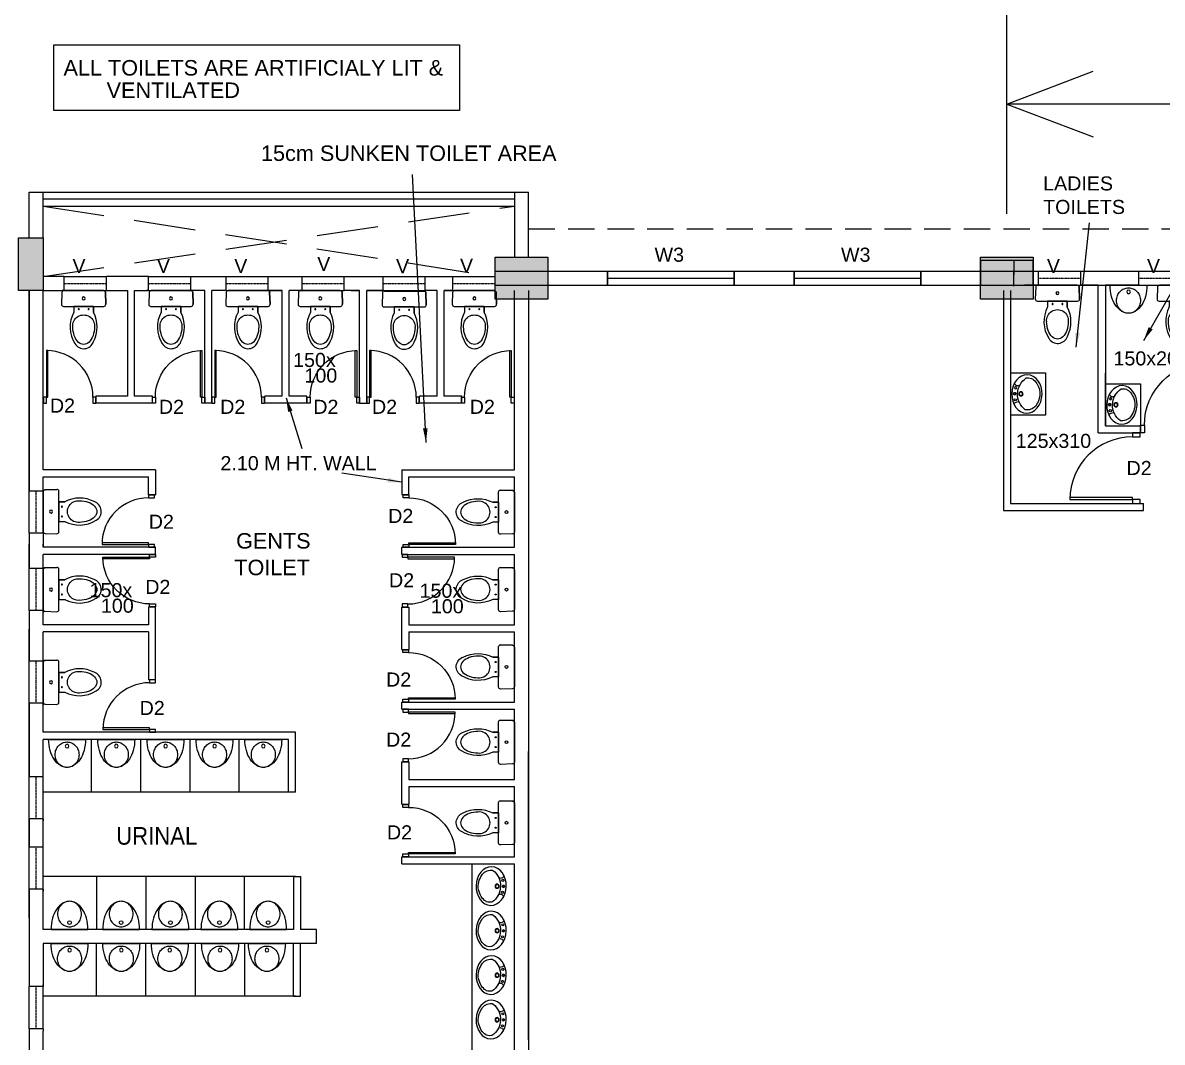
# Model space of a CAD drawing. Extents: x 53439 to 79867, y -144071 to -73305.
# Drawn here: x 64594 to 66213, y -82978 to -81529 of the extents above; entities that cross this region are included whole.
import ezdxf

# ---------------------------------------------------------------- set-up
doc = ezdxf.new("R2010")
doc.units = 0
doc.header["$LTSCALE"] = 0.1
doc.header["$MEASUREMENT"] = 0
doc.linetypes.add('HIDDEN', pattern=[0.375, 0.25, -0.125])
doc.layers.get('0').update_dxf_attribs({"linetype": 'CONTINUOUS'})
for name, color, linetype in [('COR_HA', 40, 'CONTINUOUS'), ('DOOR', 30, 'CONTINUOUS'), ('LAYER4', 130, 'CONTINUOUS'), ('SANI', 4, 'CONTINUOUS'), ('TEXT', 7, 'CONTINUOUS'), ('THIN_HA', 253, 'CONTINUOUS'), ('WALL', 6, 'CONTINUOUS'), ('WIN', 102, 'CONTINUOUS')]:
    doc.layers.add(name, color=color, linetype=linetype)
doc.styles.add('1MM', font='arial.ttf')
doc.styles.add('DIM', font='arial.ttf', dxfattribs={"width": 0.7, "height": 1})
doc.styles.add('DUTCH', font='arial.ttf')
doc.dimstyles.new('KRI', dxfattribs={"dimtxt": 23, "dimasz": 20, "dimexe": 7, "dimexo": 0, "dimgap": 9, "dimtad": 1, "dimdec": 1, "dimzin": 1, "dimtxsty": '1MM', "dimblk": 'ARCHTICK', "dimcen": 0.5, "dimclrd": 252, "dimclre": 252, "dimclrt": 7, "dimaunit": 1, "dimadec": 8, "dimazin": 3, "dimtfac": 1, "dimtdec": 1, "dimtmove": 0, "dimatfit": 3})

# ---------------------------------------------------------------- blocks, each defined once
blk = doc.blocks.new('WC1')
at = {"layer": 'DOOR'}
for p, q in [((-29.3, -7.5), (-29.8, -22.7)), ((24.3, -5), (-26.8, -5))]:
    blk.add_line(p, q, dxfattribs=at)
for points in [[(26.8, -7.5), (27.3, -22.7, -0.423393), (24.7, -25.4), (-27.3, -25.4, -0.423393), (-29.8, -22.7), (-29.3, -7.5, -0.405093), (-26.8, -5), (24.3, -5, -0.405093), (26.8, -7.5, -0.407682)], [(11.5, -25.4), (11.5, -33, -0.265683), (10, -73.3, -0.649464), (-14.1, -70.9, -0.243179), (-14, -33), (-14, -25.4), (11.5, -25.4)], [(12.6, -52, 1.119632), (-15.2, -52, 17.71796)]]:
    blk.add_lwpolyline(points, format="xyb", dxfattribs=at)
blk.add_lwpolyline([(-14, -25.4), (-14, -33)], dxfattribs=at)
for centre, radius in [((-1.3, -15.2), 1.91), ((-7.6, -29.2), 0.636), ((5.1, -29.2), 0.636)]:
    blk.add_circle(centre, radius, dxfattribs=at)
blk.add_arc((-26.8, -7.5), 2.54, 90, 178.2101, dxfattribs=at)
blk.add_ellipse((-1.3, -52), major_axis=(0, -22.4), ratio=0.622298, start_param=4.712389, end_param=7.853982, dxfattribs=at)
blk = doc.blocks.new('UR1P')
at = {"layer": 'SANI'}
for points in [[(-29.7, 0, 0.066402), (-27.3, -18, 0.078959), (-21, -32, 0.107161), (-10.6, -42.2, 0.141785), (0, -45.2, 0.141785), (10.6, -42.2, 0.107161), (21, -32, 0.078959), (27.3, -18, 0.066402), (29.7, 0)], [(0, -45.2, 0.104192), (7.3, -43.7, 0.100673), (13.6, -39.2, 0.096065), (17.8, -32.6, 0.093043), (19.3, -24.7, 0.093043), (17.8, -16.8, 0.096065), (13.6, -10.2, 0.100673), (7.3, -5.7, 0.104192), (0, -4.2, 0.104192), (-7.3, -5.7, 0.100673), (-13.6, -10.2, 0.096065), (-17.8, -16.8, 0.093043), (-19.3, -24.7, 0.093043), (-17.8, -32.6, 0.096065), (-13.6, -39.2, 0.100673), (-7.3, -43.7, 0.104192)]]:
    blk.add_lwpolyline(points, format="xyb", close=True, dxfattribs=at)
blk.add_circle((0, -10.8), 2.97, dxfattribs=at)
blk = doc.blocks.new('WB5')
at = {"layer": 'DOOR'}
for p, q in [((4.7, 11.3), (6.8, 10.5)), ((5.3, -11), (7.3, -10.1))]:
    blk.add_line(p, q, dxfattribs=at)
for points in [[(2.4, 0.1, 1), (5, 0.1, 1)], [(3.2, 7.9, 1), (5.9, 7.9, 1)], [(3.6, -7.7, -1), (6.3, -7.6, -1)]]:
    blk.add_lwpolyline(points, format="xyb", close=True, dxfattribs=at)
for centre, radius in [((3.7, 0.1), 1.32), ((11.8, 0.3), 2.73), ((11.8, 0.3), 2.19)]:
    blk.add_circle(centre, radius, dxfattribs=at)
for centre, radius, start, end in [((5.6, 13.6), 2.49, 151.6403, 249.4649), ((32.6, 0.8), 25.2, 127.6693, 236.45), ((18.2, 19.4), 1.66, 91.5976, 127.6693), ((7.7, 12.8), 2.49, 249.4649, 334.3015), ((6.3, -13.3), 2.49, 113.4041, 211.2287), ((8.3, -12.4), 2.49, 28.5675, 113.4041)]:
    blk.add_arc(centre, radius, start, end, dxfattribs=at)
blk.add_ellipse((19.5, 0.5), major_axis=(-0.6, 24.9), ratio=0.783308, dxfattribs=at)
blk.add_open_spline([(18.7, -20.2), (23.5, -20.6), (25, -20), (30.8, -16.4), (34.3, -10.8), (37.3, 2.3), (34.9, 9.5), (28.9, 18.7), (25, 21.3), (18.2, 21.1)], degree=3, knots=[3.262053, 3.262053, 3.262053, 3.262053, 3.577225, 3.577225, 4.479784, 4.479784, 5.382343, 5.382343, 6.141594, 6.141594, 6.141594, 6.141594], dxfattribs=at)
blk = doc.blocks.new('A$C764D24B9')
at = {"layer": 'DOOR'}
for points in [[(0.056, 0.111), (0.083, 0.111), (0.083, 1), (0.056, 1)], [(0, 0), (0.056, 0), (0.056, 0.111), (0, 0.111)], [(0.944, 0), (1, 0), (1, 0.111), (0.944, 0.111)]]:
    blk.add_lwpolyline(points, close=True, dxfattribs=at)
blk.add_arc((0.056, 0.111), 0.889, 0, 90, dxfattribs=at)
blk = doc.blocks.new('YTTU')
at = {"layer": 'THIN_HA', "linetype": 'CONTINUOUS', "ltscale": 0.1}
blk.add_hatch(color=2, dxfattribs=at).paths.add_polyline_path([(-6879.58, -1156.369), (-6878.83, -1156.369), (-6878.83, -1156.969), (-6879.58, -1156.969)])
at = {"layer": 'THIN_HA', "color": 2, "linetype": 'CONTINUOUS', "ltscale": 0.1}
blk.add_lwpolyline([(-6879.58, -1156.369), (-6878.83, -1156.369), (-6878.83, -1156.969), (-6879.58, -1156.969)], close=True, dxfattribs=at)
blk = doc.blocks.new('HYTYH')
at = {"layer": 'THIN_HA', "linetype": 'CONTINUOUS', "ltscale": 0.1}
blk.add_hatch(color=2, dxfattribs=at).paths.add_polyline_path([(-6882.405, -1129.894), (-6882.055, -1129.894), (-6882.055, -1130.644), (-6882.405, -1130.644)])
at = {"layer": 'THIN_HA', "color": 2, "linetype": 'CONTINUOUS', "ltscale": 0.1}
blk.add_lwpolyline([(-6882.405, -1129.894), (-6882.055, -1129.894), (-6882.055, -1130.644), (-6882.405, -1130.644)], close=True, dxfattribs=at)
at = {"layer": 'THIN_HA', "color": 2, "linetype": 'CONTINUOUS'}
for p in [(3.95, 26.2), (10.85, 26.2)]:
    blk.add_blockref('YTTU', p, dxfattribs=at)

msp = doc.modelspace()

# ---------------------------------------------------------------- hatches: boundary and pattern name
at = {"layer": 'LAYER4', "linetype": 'CONTINUOUS', "ltscale": 0.1}
msp.add_hatch(color=7, dxfattribs=at).paths.add_polyline_path([(65954.89, -81867.49), (65954.89, -81902.49), (66029.89, -81902.49), (66029.89, -81867.49)])

# ---------------------------------------------------------------- linework, layer by layer
at = {"layer": 'COR_HA', "linetype": 'CONTINUOUS', "ltscale": 0.1}
for p, q in [((65424.89, -81882.49), (65424.89, -81902.49)), ((65604.89, -81882.49), (65604.89, -81902.49)), ((65689.89, -81882.49), (65689.89, -81902.49)), ((65869.89, -81882.49), (65869.89, -81902.49))]:
    msp.add_line(p, q, dxfattribs=at)
at = {"layer": 'DOOR', "linetype": 'HIDDEN', "ltscale": 1500}
msp.add_line((65312.39, -81822.49), (72349.93, -81822.49), dxfattribs=at)
at = {"layer": 'LAYER4', "linetype": 'CONTINUOUS', "ltscale": 0.1}
for p, q in [((65992.39, -81800.94, 0), (65992.39, -81516.57, 0)), ((65992.39, -81644.92, 0), (66115.24, -81598.23, 0)), ((67782.66, -81644.92, 0), (65992.39, -81644.92, 0)), ((65992.39, -81644.92, 0), (66115.24, -81691.62, 0)), ((66002.39, -81867.49, 0), (66002.39, -81887.49, 0)), ((66002.39, -81867.49, 0), (66002.39, -81887.49, 0)), ((66002.39, -81867.49, 0), (66002.39, -81887.49, 0)), ((66002.39, -81903.59, 0), (66002.39, -81883.59, 0)), ((66002.39, -81903.59, 0), (66002.39, -81883.59, 0)), ((66002.39, -81903.59, 0), (66002.39, -81883.59, 0)), ((65997.39, -82026.92, 0), (66047.39, -82026.92, 0)), ((66047.39, -82026.92), (66047.39, -82086.92)), ((66132.39, -82042.49, 0), (66182.39, -82042.49, 0)), ((66182.39, -82042.49, 0), (66182.39, -82102.49, 0)), ((66047.39, -82086.92), (65997.39, -82086.92)), ((64691.3, -82622.91, 0), (64691.3, -82547.91, 0)), ((64761.3, -82622.91, 0), (64761.3, -82547.91, 0)), ((64831.3, -82622.91, 0), (64831.3, -82547.91, 0)), ((64901.3, -82622.91, 0), (64901.3, -82547.91, 0)), ((64981.3, -82622.91), (64622.39, -82622.91, 0)), ((65232.47, -83369.99, 2.38), (65232.39, -82724.99, 0)), ((64981.3, -82742.91), (64622.39, -82742.91, 0)), ((64978.39, -82742.92), (64622.42, -82742.91, 0)), ((64698.39, -82742.92), (64698.39, -82817.92)), ((64768.39, -82742.92), (64768.39, -82817.92)), ((64838.39, -82742.92), (64838.39, -82817.92)), ((64908.39, -82742.92), (64908.39, -82817.92)), ((65312.39, -82974.99, 0), (65312.39, -82774.99, 0)), ((65010.97, -82837.91, 0), (64622.42, -82837.91)), ((64698.39, -82912.91), (64698.39, -82837.91)), ((64768.39, -82912.91), (64768.39, -82837.91)), ((64839.08, -82912.91, 0), (64839.08, -82837.91, 0)), ((64909.08, -82912.91, 0), (64909.08, -82837.91, 0)), ((64981.3, -82912.91), (64622.39, -82912.91, 0))]:
    msp.add_line(p, q, dxfattribs=at)
at = {"layer": 'LAYER4', "color": 1, "linetype": 'HIDDEN', "ltscale": 3500}
for p, q in [((64622.39, -81889.99), (65292.39, -81789.99)), ((64622.39, -81789.99), (65264.89, -81889.99))]:
    msp.add_line(p, q, dxfattribs=at)
at = {"layer": 'LAYER4', "linetype": 'CONTINUOUS', "ltscale": 0.1}
msp.add_lwpolyline([(64637.62, -81560.82), (65214.34, -81560.82), (65214.34, -81654.16), (64637.62, -81654.16)], close=True, dxfattribs=at)
at = {"layer": 'LAYER4', "color": 7, "linetype": 'CONTINUOUS', "ltscale": 0.1}
msp.add_lwpolyline([(65954.89, -81867.49), (65954.89, -81902.49), (66029.89, -81902.49), (66029.89, -81867.49)], close=True, dxfattribs=at)
at = {"layer": 'WALL', "linetype": 'CONTINUOUS', "ltscale": 0.1}
for p, q in [((64602.39, -81834.99), (64602.39, -81769.99)), ((64622.39, -81834.99), (64622.39, -81769.99)), ((65292.39, -81769.99), (65292.39, -81862.49)), ((65312.39, -81862.49), (65312.39, -81769.99)), ((64652.39, -81889.99), (64622.39, -81889.99)), ((64652.39, -81909.99), (64652.39, -81889.99)), ((64772.39, -81889.99), (64712.39, -81889.99)), ((64712.39, -81909.99), (64712.39, -81889.99)), ((64772.39, -81909.99), (64772.39, -81889.99)), ((64832.39, -81909.99), (64832.39, -81889.99)), ((64832.39, -81889.99), (64882.39, -81889.99)), ((64882.39, -81909.99), (64882.39, -81889.99)), ((64942.39, -81889.99), (64990.44, -81889.99)), ((64942.39, -81909.99), (64942.39, -81889.99)), ((64990.44, -81909.99), (64990.44, -81889.99)), ((65050.44, -81889.99), (65105.69, -81889.99)), ((65050.44, -81909.99), (65050.44, -81889.99)), ((65105.69, -81909.99), (65105.69, -81889.99)), ((65165.69, -81889.99), (65204.89, -81889.99)), ((65165.69, -81909.99), (65165.69, -81889.99)), ((65204.89, -81909.99), (65204.89, -81889.99)), ((65424.89, -81882.49), (65424.89, -81902.49)), ((65604.89, -81902.49), (65604.89, -81882.49)), ((65689.89, -81882.49), (65689.89, -81902.49)), ((65869.89, -81902.49), (65869.89, -81882.49)), ((66037.56, -81902.49), (66037.56, -81882.49)), ((66037.56, -81902.49), (66037.56, -81882.49)), ((66037.56, -81902.49), (66037.56, -81882.49)), ((66037.56, -81902.49), (66037.56, -81882.49)), ((66037.56, -81902.49), (66037.56, -81882.49)), ((66037.56, -81902.49), (66037.56, -81882.49)), ((66037.56, -81902.49), (66037.56, -81882.49)), ((66097.56, -81902.49), (66097.56, -81882.49)), ((66097.56, -81902.49), (66097.56, -81882.49)), ((66097.56, -81902.49), (66097.56, -81882.49)), ((66097.56, -81902.49), (66097.56, -81882.49)), ((66097.56, -81902.49), (66097.56, -81882.49)), ((66097.56, -81902.49), (66097.56, -81882.49)), ((66097.56, -81902.49), (66097.56, -81882.49)), ((66097.56, -81902.49), (66097.56, -81882.49)), ((66097.56, -81902.49), (66097.56, -81882.49)), ((66097.56, -81902.49), (66097.56, -81882.49)), ((66097.56, -81902.49), (66097.56, -81882.49)), ((66132.82, -81882.49, 0), (66179.79, -81882.49, 0)), ((66132.82, -81882.49), (66179.79, -81882.49)), ((66132.82, -81882.49), (66179.79, -81882.49)), ((66179.79, -81902.49), (66179.79, -81882.49)), ((66179.79, -81902.49), (66179.79, -81882.49)), ((66179.79, -81902.49), (66179.79, -81882.49)), ((66179.79, -81902.49), (66179.79, -81882.49)), ((66179.79, -81902.49), (66179.79, -81882.49)), ((66179.79, -81902.49), (66179.79, -81882.49)), ((66179.79, -81902.49), (66179.79, -81882.49)), ((66037.56, -81902.49), (66017.56, -81902.49)), ((66037.56, -81902.49), (66034.78, -81902.49)), ((66037.56, -81902.49), (66034.78, -81902.49)), ((66037.56, -81902.49), (66034.78, -81902.49)), ((66037.56, -81902.49), (66034.78, -81902.49)), ((66122.39, -81902.49), (66097.56, -81902.49)), ((66122.39, -81902.49), (66097.56, -81902.49)), ((66122.39, -82102.49), (66122.39, -81902.49)), ((66122.39, -82112.49, 0), (66122.39, -81902.49, 0)), ((66179.79, -81902.49), (66132.39, -81902.49)), ((66179.79, -81902.49), (66132.39, -81902.49)), ((66179.79, -81902.49), (66159.79, -81902.49)), ((66179.79, -81902.49), (66177.02, -81902.49)), ((66179.79, -81902.49), (66177.02, -81902.49)), ((66179.79, -81902.49), (66177.02, -81902.49)), ((66179.79, -81902.49), (66177.02, -81902.49)), ((64602.39, -82194.99), (64602.39, -81909.99)), ((64602.39, -82194.99), (64602.39, -81909.99)), ((64602.39, -82194.99), (64602.39, -81909.99)), ((64602.39, -82194.99), (64602.39, -81909.99)), ((64602.39, -81909.99), (64602.39, -82194.99)), ((64622.39, -82164.99), (64622.39, -81909.99)), ((64622.39, -82164.99), (64622.39, -81909.99)), ((64622.39, -82164.99), (64622.39, -81909.99)), ((64622.39, -82164.99), (64622.39, -81909.99)), ((64622.39, -82164.99), (64622.39, -81909.99)), ((64622.39, -81909.99), (64652.39, -81909.99)), ((64652.39, -81909.99), (64649.61, -81909.99)), ((64712.39, -81909.99), (64742.39, -81909.99)), ((64742.39, -81909.99), (64742.39, -82059.99)), ((64752.39, -82059.99), (64752.39, -81909.99)), ((64752.39, -81909.99), (64772.39, -81909.99)), ((64772.39, -81909.99), (64769.61, -81909.99)), ((64852.39, -81909.99), (64832.39, -81909.99)), ((64852.39, -82069.99), (64852.39, -81909.99)), ((64862.39, -82069.99), (64862.39, -81909.99)), ((64882.39, -81909.99), (64862.39, -81909.99)), ((64962.39, -81909.99), (64942.39, -81909.99)), ((64962.39, -82059.99), (64962.39, -81909.99)), ((64972.39, -82059.99), (64972.39, -81909.99)), ((64990.44, -81909.99), (64972.39, -81909.99)), ((64990.44, -81909.99), (64972.39, -81909.99)), ((64990.44, -81909.99), (64972.39, -81909.99)), ((65072.39, -81909.99), (65050.44, -81909.99)), ((65072.39, -82069.99), (65072.39, -81909.99)), ((65082.39, -82059.99), (65082.39, -81909.99)), ((65105.69, -81909.99), (65082.39, -81909.99)), ((65105.69, -81909.99), (65082.39, -81909.99)), ((65182.39, -81909.99), (65165.69, -81909.99)), ((65182.39, -82059.99), (65182.39, -81909.99)), ((65192.39, -82059.99), (65192.39, -81909.99)), ((65192.39, -82059.99), (65192.39, -81909.99)), ((65204.89, -81909.99), (65192.39, -81909.99)), ((65204.89, -81909.99), (65202.11, -81909.99)), ((65292.39, -82059.99, 0), (65292.39, -81909.99, 0)), ((65292.39, -82059.99, 0), (65292.39, -81909.99, 0)), ((65292.39, -82059.99, 0), (65292.39, -81909.99, 0)), ((65292.39, -82059.99), (65292.39, -81909.99)), ((65292.39, -82059.99), (65292.39, -81909.99)), ((65292.39, -82069.99), (65292.39, -81909.99)), ((65312.39, -81909.99, 0), (65312.39, -82349.99, 0)), ((65312.39, -81909.99), (65312.39, -82349.99)), ((65987.39, -81909.99, 0), (65987.39, -82222.49, 0)), ((65997.39, -81909.99, 0), (65997.39, -82212.49)), ((66132.39, -82102.49, 0), (66132.39, -82027.49, 0)), ((64742.39, -82059.99), (64697.39, -82059.99)), ((64697.39, -82059.99), (64697.39, -82069.99)), ((64777.84, -82069.99), (64697.39, -82069.99)), ((64777.84, -82059.99), (64752.39, -82059.99)), ((64777.84, -82069.99), (64777.84, -82059.99)), ((64862.39, -82069.99), (64852.39, -82069.99)), ((64962.39, -82059.99), (64937.39, -82059.99)), ((64937.39, -82069.99), (64937.39, -82059.99)), ((64997.39, -82069.99), (64937.39, -82069.99)), ((64997.39, -82059.99), (64972.39, -82059.99)), ((64997.39, -82069.99), (64997.39, -82059.99)), ((65182.39, -82059.99), (65157.39, -82059.99)), ((65157.39, -82069.99), (65157.39, -82059.99)), ((65217.39, -82069.99), (65157.39, -82069.99)), ((65217.39, -82059.99), (65192.39, -82059.99)), ((65217.39, -82069.99), (65217.39, -82059.99)), ((65292.39, -82164.99, 0), (65292.39, -82069.99, 0)), ((65292.39, -82164.99), (65292.39, -82069.99)), ((66122.39, -82112.49, 0), (66132.39, -82112.49, 0)), ((66122.39, -82112.49, 0), (66182.39, -82112.49, 0)), ((66132.39, -82102.49, 0), (66182.39, -82102.49, 0)), ((66132.39, -82112.49, 0), (66182.39, -82112.49, 0)), ((65292.39, -82164.99, 0), (65292.39, -82122.49, 0)), ((65292.39, -82164.99), (65292.39, -82122.49)), ((64782.39, -82164.99, 0), (64622.39, -82164.99, 0)), ((64782.39, -82164.99, 0), (64782.39, -82200.45, 0)), ((65132.39, -82164.99), (65292.39, -82164.99, 0)), ((65132.39, -82164.99), (65132.39, -82199.99)), ((65172.39, -82164.99), (65292.39, -82164.99)), ((64622.39, -82194.99), (64622.39, -82174.99)), ((64622.39, -82194.99), (64622.39, -82174.99)), ((64622.39, -82194.99), (64622.39, -82174.99)), ((64622.39, -82194.99), (64622.39, -82174.99)), ((64622.39, -82194.99), (64622.39, -82174.99)), ((64622.39, -82174.99), (64772.39, -82174.99)), ((64772.39, -82200.45, 0), (64772.39, -82174.99, 0)), ((65142.39, -82174.99), (65292.39, -82174.99)), ((65142.39, -82199.99), (65142.39, -82174.99)), ((65292.39, -82274.99, 0), (65292.39, -82174.99, 0)), ((65292.39, -82274.99), (65292.39, -82174.99)), ((64622.39, -82194.99, 0), (64602.39, -82194.99, 0)), ((64772.39, -82200.45), (64782.39, -82200.45, 0)), ((65132.39, -82199.99, 0), (65142.39, -82199.99, 0)), ((65997.39, -82212.49), (66186.6, -82212.49)), ((65997.39, -82212.49), (66186.6, -82212.49)), ((65997.39, -82212.49), (66186.6, -82212.49)), ((66186.6, -82222.49), (66186.6, -82212.49)), ((65987.39, -82222.49), (66186.6, -82222.49)), ((64602.39, -82254.99), (64602.39, -82304.99)), ((64622.39, -82254.99, 0), (64602.39, -82254.99, 0)), ((64622.39, -82254.99, 0), (64622.39, -82273.28, 0)), ((64602.39, -82304.99), (64602.39, -82270.5)), ((64602.39, -82304.99), (64602.39, -82270.5)), ((64602.39, -82304.99), (64602.39, -82270.5)), ((64602.39, -82304.99), (64602.39, -82270.5)), ((64622.39, -82274.99), (64622.39, -82270.5)), ((64622.39, -82274.99), (64622.39, -82270.5)), ((64622.39, -82274.99), (64622.39, -82270.5)), ((64622.39, -82274.99), (64622.39, -82270.5)), ((64782.39, -82274.99), (64622.39, -82274.99)), ((64782.39, -82284.99, 0), (64782.39, -82274.99, 0)), ((65132.39, -82274.99, 0), (65292.39, -82274.99, 0)), ((65132.39, -82284.99), (65132.39, -82274.99)), ((64602.39, -82304.99, 0), (64602.39, -82284.99, 0)), ((64602.39, -82304.99, 0), (64602.39, -82284.99, 0)), ((64622.39, -82304.99, 0), (64622.39, -82284.99, 0)), ((64622.39, -82304.99, 0), (64622.39, -82284.99, 0)), ((64622.39, -82304.99), (64622.39, -82284.99)), ((64622.39, -82304.99), (64622.39, -82284.99)), ((64622.39, -82304.99), (64622.39, -82284.99)), ((64622.39, -82304.99), (64622.39, -82284.99)), ((64782.39, -82284.99, 0), (64622.39, -82284.99, 0)), ((65132.39, -82284.99), (65292.39, -82284.99)), ((65292.39, -82384.99, 0), (65292.39, -82284.99, 0)), ((65292.39, -82384.99), (65292.39, -82284.99)), ((64622.39, -82304.99, 0), (64602.39, -82304.99, 0)), ((64782.39, -82359.99, 0), (64772.39, -82359.99, 0)), ((64772.39, -82359.99, 0), (64772.39, -82384.99, 0)), ((64782.39, -82463.36, 0), (64782.39, -82359.99, 0)), ((65132.39, -82359.99), (65142.39, -82359.99)), ((65132.39, -82419.99), (65132.39, -82359.99)), ((65142.39, -82359.99), (65142.39, -82384.99)), ((65312.39, -82349.99, 0), (65312.39, -83369.99, 0)), ((65312.39, -82349.99, 0), (65312.39, -83369.99, 0)), ((64622.39, -82364.99, 0), (64622.39, -82367.77, 0)), ((64602.39, -82436.39, 0), (64602.39, -82391.36, 0)), ((64602.39, -82436.39, 0), (64602.39, -82391.36, 0)), ((64602.39, -82436.39), (64602.39, -82391.36)), ((64602.39, -82436.39), (64602.39, -82391.36)), ((64602.39, -82436.39), (64602.39, -82391.36)), ((64602.39, -82436.39), (64602.39, -82391.36)), ((64772.39, -82384.99), (64622.39, -82384.99)), ((65142.39, -82384.99, 0), (65292.39, -82384.99, 0)), ((64622.39, -82436.39, 0), (64622.39, -82394.99, 0)), ((64622.39, -82436.39, 0), (64622.39, -82394.99, 0)), ((64622.39, -82436.39), (64622.39, -82394.99)), ((64622.39, -82436.39), (64622.39, -82394.99)), ((64622.39, -82436.39), (64622.39, -82394.99)), ((64622.39, -82436.39), (64622.39, -82394.99)), ((64772.39, -82394.99, 0), (64622.39, -82394.99, 0)), ((64772.39, -82394.99, 0), (64772.39, -82463.36, 0)), ((65142.39, -82394.99), (65292.39, -82394.99)), ((65142.39, -82394.99), (65142.39, -82419.99)), ((65292.39, -82494.99, 0), (65292.39, -82394.99, 0)), ((65292.39, -82494.99), (65292.39, -82394.99)), ((65132.39, -82419.99), (65142.39, -82419.99)), ((64782.39, -82463.36), (64772.39, -82463.36)), ((64602.39, -82601.05, 0), (64602.39, -82496.39, 0)), ((64602.39, -82601.05), (64602.39, -82496.39)), ((64602.39, -82601.05), (64602.39, -82496.39)), ((64602.39, -82601.05), (64602.39, -82496.39)), ((64602.39, -82601.05), (64602.39, -82496.39)), ((64602.39, -82601.05), (64602.39, -82496.39)), ((64602.39, -82601.05), (64602.39, -82496.39)), ((64602.39, -82496.39), (64602.39, -82601.05)), ((64622.39, -82537.91, 0), (64622.39, -82496.39, 0)), ((64622.39, -82537.91, 0), (64622.39, -82496.39, 0)), ((64622.39, -82537.91), (64622.39, -82496.39)), ((64622.39, -82537.91), (64622.39, -82496.39)), ((64622.39, -82537.91), (64622.39, -82496.39)), ((64622.39, -82537.91), (64622.39, -82496.39)), ((64622.39, -82496.39, 0), (64622.39, -82499.17, 0)), ((65132.39, -82494.99), (65292.39, -82494.99)), ((65132.39, -82504.99), (65292.39, -82504.99)), ((65292.39, -82604.99, 0), (65292.39, -82504.99, 0)), ((65292.39, -82604.99), (65292.39, -82504.99)), ((64981.3, -82537.91), (64622.39, -82537.91)), ((64981.3, -82622.91, 0), (64981.3, -82537.91, 0)), ((64622.39, -82601.05, 0), (64622.39, -82547.91, 0)), ((64622.39, -82601.05, 0), (64622.39, -82547.91, 0)), ((64622.39, -82601.05), (64622.39, -82547.91)), ((64622.39, -82601.05), (64622.39, -82547.91)), ((64622.39, -82601.05), (64622.39, -82547.91)), ((64622.39, -82601.05), (64622.39, -82547.91)), ((64622.39, -82601.05), (64622.39, -82547.91)), ((64622.39, -82601.05), (64622.39, -82547.91)), ((64781.3, -82547.91, 0), (64622.39, -82547.91, 0)), ((64622.39, -82601.05), (64622.39, -82547.91)), ((64971.3, -82622.66, 0), (64971.3, -82547.91, 0)), ((64971.3, -82622.66, 0), (64971.3, -82547.91, 0)), ((65312.39, -82974.99, 0), (65312.39, -82564.99, 0)), ((65312.39, -82974.99, 0), (65312.39, -82564.99, 0)), ((65132.39, -82579.99), (65142.39, -82579.99)), ((65132.39, -82639.99), (65132.39, -82579.99)), ((65142.39, -82579.99), (65142.39, -82604.99)), ((64622.39, -82601.05, 0), (64622.39, -82598.28, 0)), ((65142.39, -82604.99), (65292.39, -82604.99)), ((65142.39, -82614.99), (65292.39, -82614.99)), ((65142.39, -82614.99), (65142.39, -82639.99)), ((65292.39, -82714.99, 0), (65292.39, -82614.99, 0)), ((65292.39, -82714.99), (65292.39, -82614.99)), ((65132.39, -82639.99), (65142.39, -82639.99)), ((64602.39, -82701.03, 0), (64602.39, -82661.05, 0)), ((64602.39, -82701.03), (64602.39, -82661.05)), ((64602.39, -82701.03), (64602.39, -82661.05)), ((64602.39, -82701.03), (64602.39, -82661.05)), ((64602.39, -82701.03), (64602.39, -82661.05)), ((64602.39, -82701.03), (64602.39, -82661.05)), ((64602.39, -82701.03), (64602.39, -82661.05)), ((64602.39, -82661.05), (64602.39, -82701.03)), ((64622.39, -82701.03, 0), (64622.39, -82661.05, 0)), ((64622.39, -82701.03, 0), (64622.39, -82661.05, 0)), ((64622.39, -82701.03), (64622.39, -82661.05)), ((64622.39, -82701.03), (64622.39, -82661.05)), ((64622.39, -82701.03), (64622.39, -82661.05)), ((64622.39, -82701.03), (64622.39, -82661.05)), ((64622.39, -82701.03), (64622.39, -82661.05)), ((64622.39, -82701.03), (64622.39, -82661.05)), ((64622.39, -82701.03), (64622.39, -82661.05)), ((64622.39, -82661.05, 0), (64622.39, -82663.83, 0)), ((64622.39, -82701.03, 0), (64622.39, -82698.26, 0)), ((65132.39, -82714.99), (65292.39, -82714.99)), ((65132.39, -82724.99), (65132.39, -82714.99)), ((65132.39, -82724.99), (65292.39, -82724.99)), ((65292.39, -83369.99, 0), (65292.39, -82724.99)), ((64978.39, -82742.92), (64978.39, -82817.92)), ((64978.39, -82742.92), (64988.39, -82742.92)), ((64988.39, -82742.92), (64988.39, -82817.92)), ((64602.39, -82802.08, 0), (64602.39, -82761.03, 0)), ((64602.39, -82802.08), (64602.39, -82761.03)), ((64602.39, -82802.08), (64602.39, -82761.03)), ((64602.39, -82802.08), (64602.39, -82761.03)), ((64602.39, -82802.08), (64602.39, -82761.03)), ((64602.39, -82802.08), (64602.39, -82761.03)), ((64602.39, -82802.08), (64602.39, -82761.03)), ((64602.39, -82761.03), (64602.39, -82802.08)), ((64622.39, -82802.08, 0), (64622.39, -82761.03, 0)), ((64622.39, -82802.08, 0), (64622.39, -82761.03, 0)), ((64622.39, -82802.08), (64622.39, -82761.03)), ((64622.39, -82802.08), (64622.39, -82761.03)), ((64622.39, -82802.08), (64622.39, -82761.03)), ((64622.39, -82802.08), (64622.39, -82761.03)), ((64622.39, -82802.08), (64622.39, -82761.03)), ((64622.39, -82802.08), (64622.39, -82761.03)), ((64622.39, -82802.08), (64622.39, -82761.03)), ((64622.39, -82761.03, 0), (64622.39, -82763.81, 0)), ((64602.41, -82796.39), (64602.42, -82899.39)), ((64622.39, -82817.91, 0), (64622.39, -82796.39, 0)), ((64978.39, -82817.91), (64622.39, -82817.91)), ((64903.39, -82817.92), (64622.39, -82817.92)), ((64978.39, -82817.91), (64916.3, -82817.91)), ((64978.39, -82817.92), (64923.39, -82817.92)), ((65010.97, -82817.91), (64988.39, -82817.91)), ((65010.97, -82817.92), (64988.39, -82817.92)), ((65010.97, -82837.91, 0), (65010.97, -82817.91, 0)), ((65010.97, -82837.91), (64622.42, -82837.91)), ((64706.3, -82837.91), (64622.42, -82837.91)), ((64916.3, -82837.91), (64706.3, -82837.91)), ((64978.39, -82912.9), (64978.39, -82837.9)), ((64988.39, -82912.9), (64988.39, -82837.9)), ((64622.39, -82899.39, 0), (64622.39, -82896.61, 0)), ((64978.39, -82912.9), (64988.39, -82912.9)), ((64602.42, -82959.39), (64602.43, -83023.96)), ((64622.39, -82959.39, 0), (64622.39, -82962.17, 0)), ((64622.42, -83023.96), (64622.39, -82962.17, 0))]:
    msp.add_line(p, q, dxfattribs=at)
for points in [[(64652.39, -81889.99), (64622.39, -81889.99)], [(64772.39, -81889.99), (64712.39, -81889.99)], [(65264.89, -81882.49), (65424.89, -81882.49)], [(65264.89, -81882.49), (65424.89, -81882.49)], [(65264.89, -81882.49), (65424.89, -81882.49)], [(65424.89, -81902.49), (65424.89, -81882.49)], [(65604.89, -81882.49), (65689.89, -81882.49)], [(65604.89, -81882.49), (65689.89, -81882.49)], [(65604.89, -81882.49), (65689.89, -81882.49)], [(65604.89, -81902.49), (65604.89, -81882.49)], [(65689.89, -81902.49), (65689.89, -81882.49)], [(65869.89, -81882.49), (66037.56, -81882.49)], [(65869.89, -81882.49), (66037.56, -81882.49)], [(65869.89, -81882.49), (66037.56, -81882.49)], [(65869.89, -81902.49), (65869.89, -81882.49)], [(66097.56, -81882.49), (66179.79, -81882.49)], [(66097.56, -81882.49), (66179.79, -81882.49)], [(66097.56, -81882.49), (66179.79, -81882.49)], [(66097.56, -81882.49), (66179.79, -81882.49)], [(66097.56, -81882.49), (66179.79, -81882.49)], [(66097.56, -81882.49), (66179.79, -81882.49)], [(66132.82, -81882.49), (66179.79, -81882.49)], [(65264.89, -81902.49), (65424.89, -81902.49)], [(65264.89, -81902.49), (65424.89, -81902.49)], [(65264.89, -81902.49), (65424.89, -81902.49)], [(65604.89, -81902.49), (65689.89, -81902.49)], [(65604.89, -81902.49), (65689.89, -81902.49)], [(65604.89, -81902.49), (65689.89, -81902.49)], [(65869.89, -81902.49), (66037.56, -81902.49)], [(65869.89, -81902.49), (66037.56, -81902.49)], [(65869.89, -81902.49), (66037.56, -81902.49)], [(66015.37, -81902.49), (66037.56, -81902.49)], [(66015.37, -81902.49), (66037.56, -81902.49)], [(66097.56, -81902.49), (66179.79, -81902.49)], [(66097.56, -81902.49), (66179.79, -81902.49)], [(66097.56, -81902.49), (66179.79, -81902.49)], [(66097.56, -81902.49), (66179.79, -81902.49)], [(66097.56, -81902.49), (66179.79, -81902.49)], [(66097.56, -81902.49), (66122.39, -81902.49)], [(66132.39, -81902.49), (66179.79, -81902.49)], [(66132.39, -81902.49), (66132.39, -82102.49)], [(66132.82, -81902.49), (66179.79, -81902.49)], [(66132.82, -81902.49), (66147.61, -81902.49)], [(66132.82, -81902.49), (66147.61, -81902.49)], [(66157.61, -81902.49), (66179.79, -81902.49)], [(66157.61, -81902.49), (66179.79, -81902.49)], [(64602.39, -82194.99), (64602.39, -81909.99)], [(64602.39, -82194.99), (64602.39, -81909.99)], [(64622.39, -82164.99), (64622.39, -81909.99)], [(64622.39, -82164.99), (64622.39, -81909.99)], [(64942.39, -81909.99), (64962.39, -81909.99)], [(65060.44, -81909.99), (65072.39, -81909.99)], [(65072.39, -82069.99), (65082.39, -82069.99), (65082.39, -81909.99)], [(65082.39, -81909.99), (65105.69, -81909.99)], [(65181.41, -81909.99), (65182.39, -81909.99)], [(65192.39, -81909.99), (65204.89, -81909.99)], [(66182.39, -82102.49), (66182.39, -82112.49)], [(64622.39, -82194.99), (64622.39, -82174.99)], [(64622.39, -82194.99), (64622.39, -82174.99)], [(64602.39, -82304.99), (64602.39, -82270.5)], [(64602.39, -82304.99), (64602.39, -82270.5)], [(64622.39, -82274.99), (64622.39, -82270.5)], [(64622.39, -82274.99), (64622.39, -82270.5)], [(64622.39, -82274.99), (64622.39, -82270.5)], [(64622.39, -82304.99), (64622.39, -82284.99)], [(64622.39, -82304.99), (64622.39, -82284.99)], [(64622.39, -82304.99), (64622.39, -82284.99)], [(64602.39, -82364.99), (64602.39, -82436.39), (64622.39, -82436.39), (64622.39, -82394.99)], [(64622.39, -82384.99), (64622.39, -82364.99), (64602.39, -82364.99)], [(64602.39, -82436.39), (64602.39, -82391.36)], [(64602.39, -82436.39), (64602.39, -82391.36)], [(64622.39, -82436.39), (64622.39, -82394.99)], [(64622.39, -82436.39), (64622.39, -82394.99)], [(64622.39, -82496.39), (64602.39, -82496.39)], [(64622.39, -82537.91), (64622.39, -82496.39)], [(64622.39, -82537.91), (64622.39, -82496.39)], [(64622.39, -82537.91), (64622.39, -82496.39)], [(65132.39, -82504.99), (65132.39, -82494.99)], [(64971.3, -82547.91), (64622.39, -82547.91)], [(64622.39, -82601.05), (64602.39, -82601.05)], [(64971.3, -82622.66), (64981.3, -82622.66)], [(64622.39, -82661.05), (64602.39, -82661.05)], [(64622.39, -82701.03), (64602.39, -82701.03)], [(64622.39, -82761.03), (64602.39, -82761.03)], [(64622.39, -82805.48), (64622.39, -82761.03)], [(64622.42, -82837.91), (64622.39, -82899.39), (64602.39, -82899.39)], [(64622.39, -82959.39), (64602.39, -82959.39)]]:
    msp.add_lwpolyline(points, dxfattribs=at)
at = {"layer": 'WIN', "color": 5}
for p, q in [((64602.39, -81769.99), (65312.39, -81769.99)), ((64622.39, -81779.71), (65292.39, -81779.71)), ((64622.39, -81789.99), (65292.39, -81789.99))]:
    msp.add_line(p, q, dxfattribs=at)
at = {"layer": 'WIN'}
for p, q in [((65424.89, -81882.49), (65604.89, -81882.49)), ((65689.89, -81882.49), (65869.89, -81882.49)), ((65424.89, -81892.49), (65604.89, -81892.49)), ((65424.89, -81902.49), (65604.89, -81902.49)), ((65689.89, -81892.49), (65869.89, -81892.49)), ((65689.89, -81902.49), (65869.89, -81902.49))]:
    msp.add_line(p, q, dxfattribs=at)
at = {"layer": 'WIN', "color": 5}
for points in [[(64652.39, -81889.99), (64712.39, -81889.99)], [(64772.39, -81889.99), (64832.39, -81889.99)], [(64882.39, -81889.99), (64942.39, -81889.99)], [(64990.44, -81889.99), (65050.44, -81889.99)], [(64990.44, -81889.99), (65050.44, -81889.99)], [(64990.44, -81889.99), (65050.44, -81889.99)], [(65105.69, -81889.99), (65165.69, -81889.99)], [(65204.89, -81889.99), (65264.89, -81889.99)], [(66037.56, -81882.49), (66097.56, -81882.49)], [(66179.79, -81882.49), (66239.79, -81882.49)], [(66037.56, -81902.49), (66097.56, -81902.49)], [(66179.79, -81902.49), (66239.79, -81902.49)], [(64652.39, -81909.99), (64712.39, -81909.99)], [(64772.39, -81909.99), (64832.39, -81909.99)], [(64882.39, -81909.99), (64942.39, -81909.99)], [(64990.44, -81909.99), (65050.44, -81909.99)], [(64990.44, -81909.99), (65050.44, -81909.99)], [(64990.44, -81909.99), (65050.44, -81909.99)], [(65105.69, -81909.99), (65165.69, -81909.99)], [(65204.89, -81909.99), (65264.89, -81909.99)], [(64602.39, -82254.99), (64602.39, -82194.99)], [(64622.39, -82254.99), (64622.39, -82194.99)], [(64602.39, -82364.99), (64602.39, -82304.99)], [(64622.39, -82364.99), (64622.39, -82304.99)], [(64602.39, -82496.39), (64602.39, -82436.39)], [(64622.39, -82496.39), (64622.39, -82436.39)], [(64602.39, -82661.05), (64602.39, -82601.05)], [(64622.39, -82661.05), (64622.39, -82601.05)], [(64602.39, -82761.03), (64602.39, -82701.03)], [(64622.39, -82761.03), (64622.39, -82701.03)], [(64602.39, -82959.39), (64602.39, -82899.39)], [(64622.39, -82959.39), (64622.39, -82899.39)]]:
    msp.add_lwpolyline(points, dxfattribs=at)
at = {"layer": 'WIN', "color": 5, "linetype": 'HIDDEN'}
for points in [[(64652.39, -81899.99), (64712.39, -81899.99)], [(64772.39, -81899.99), (64832.39, -81899.99)], [(64882.39, -81899.99), (64942.39, -81899.99)], [(64990.44, -81899.99), (65050.44, -81899.99)], [(64990.44, -81899.99), (65050.44, -81899.99)], [(64990.44, -81899.99), (65050.44, -81899.99)], [(65105.69, -81899.99), (65165.69, -81899.99)], [(65204.89, -81899.99), (65264.89, -81899.99)], [(66037.56, -81892.49), (66097.56, -81892.49)], [(66179.79, -81892.49), (66239.79, -81892.49)], [(64612.39, -82254.99), (64612.39, -82194.99)], [(64612.39, -82364.99), (64612.39, -82304.99)], [(64612.39, -82496.39), (64612.39, -82436.39)], [(64612.39, -82661.05), (64612.39, -82601.05)], [(64612.39, -82761.03), (64612.39, -82701.03)], [(64612.39, -82959.39), (64612.39, -82899.39)]]:
    msp.add_lwpolyline(points, dxfattribs=at)

# ---------------------------------------------------------------- block references
at = {"layer": 'LAYER4', "linetype": 'CONTINUOUS', "ltscale": 0.1}
for name, p, xscale, yscale, zscale in [('WC1', (66062.9, -81896.98), -1.102362204692326, 1.102362204706878, 1.102362204724409), ('UR1P', (66165.34, -81902.49), -0.8818897636956535, 0.881889763782965, 0.8818897637795275), ('WC1', (66235.98, -81896.98, 0), -1.102362204692326, 1.102362204706878, 1.102362204724409), ('WC1', (64678.6, -81904.48), -1.102362204692326, 1.102362204706878, 1.102362204724409), ('WC1', (64802.75, -81904.48), -1.102362204692326, 1.102362204706878, 1.102362204724409), ('WC1', (64912.13, -81904.48), -1.102362204692326, 1.102362204706878, 1.102362204724409), ('WC1', (65014.99, -81904.48), -1.102362204692326, 1.102362204706878, 1.102362204724409), ('WC1', (65134.28, -81905.27), -1.102362204692326, 1.102362204706878, 1.102362204724409), ('WC1', (65234.07, -81904.48), -1.102362204692326, 1.102362204706878, 1.102362204724409), ('UR1P', (64656.48, -82547.91, 0), -0.8818897636956535, 0.881889763782965, 0.8818897637795275), ('UR1P', (64726.48, -82547.91, 0), -0.8818897636956535, 0.881889763782965, 0.8818897637795275), ('UR1P', (64796.48, -82547.91, 0), -0.8818897636956535, 0.881889763782965, 0.8818897637795275), ('UR1P', (64866.13, -82547.91), -0.8818897636956535, 0.881889763782965, 0.8818897637795275), ('UR1P', (64935.44, -82547.91, 0), -0.8818897636956535, 0.881889763782965, 0.8818897637795275), ('WB5', (65280.82, -82756.95, 0), -1.102362208068371, 1.102362204808742, 1.102362204724407), ('WB5', (65280.82, -82820.2, 0), -1.102362208068371, 1.102362204808742, 1.102362204724407), ('UR1P', (64659.94, -82837.91), -0.8818897642195225, 0.8818897637538612, 0.8818897637795331), ('UR1P', (64733.57, -82837.91), -0.8818897642195225, 0.8818897637538612, 0.8818897637795331), ('UR1P', (64802.5, -82837.91, 0), -0.8818897642195225, 0.8818897637538612, 0.8818897637795331), ('UR1P', (64873.92, -82837.91), -0.8818897642195225, 0.8818897637538612, 0.8818897637795331), ('UR1P', (64940.56, -82837.91), -0.8818897642195225, 0.8818897637538612, 0.8818897637795331), ('WB5', (65280.82, -82883.45, 0), -1.102362208068371, 1.102362204808742, 1.102362204724407), ('WB5', (65280.82, -82946.7), -1.102362208068371, 1.102362204808742, 1.102362204724407)]:
    msp.add_blockref(name, p, dxfattribs=dict(at, xscale=xscale, yscale=yscale, zscale=zscale))
for name, p, xscale, yscale, zscale, rotation in [('WB5', (65999.4, -82056.52), -1.102362204837846, 1.102362204706878, 1.102362204724409, 180), ('WB5', (66134.4, -82072.09, 0), -1.102362204837846, 1.102362204706878, 1.102362204724409, 180), ('WC1', (64616.87, -82225.58, 0), -1.102362204706878, 1.102362204706878, 1.102362204724409, 90), ('WC1', (65297.9, -82226.4), 1.102362204706878, 1.102362204706878, 1.102362204706878, 270), ('WC1', (64616.87, -82336.4), -1.102362204706878, 1.102362204706878, 1.102362204724409, 90), ('WC1', (65297.9, -82336.4), 1.102362204706878, 1.102362204706878, 1.102362204706878, 270), ('WC1', (65297.9, -82446.4), 1.102362204706878, 1.102362204706878, 1.102362204706878, 270), ('WC1', (64616.87, -82468.13, 0), -1.102362204706878, 1.102362204706878, 1.102362204724409, 90), ('WC1', (65297.9, -82553.32), 1.102362204706878, 1.102362204706878, 1.102362204706878, 270), ('WC1', (65297.9, -82667.95), 1.102362204706878, 1.102362204706878, 1.102362204706878, 270), ('UR1P', (64659.97, -82817.91), 0.8818897636956535, 0.8818897636956535, 0.8818897636956535, 180), ('UR1P', (64733.31, -82817.91, 0), 0.8818897636956535, 0.8818897636956535, 0.8818897636956535, 180), ('UR1P', (64803.31, -82817.91, 0), 0.8818897636956535, 0.8818897636956535, 0.8818897636956535, 180), ('UR1P', (64872.96, -82817.91), 0.8818897636956535, 0.8818897636956535, 0.8818897636956535, 180), ('UR1P', (64942.26, -82817.91, 0), 0.8818897636956535, 0.8818897636956535, 0.8818897636956535, 180)]:
    msp.add_blockref(name, p, dxfattribs=dict(at, xscale=xscale, yscale=yscale, zscale=zscale, rotation=rotation))
at = {"layer": 'THIN_HA', "color": 2, "linetype": 'CONTINUOUS', "xscale": 100, "yscale": 100, "zscale": 100}
msp.add_blockref('HYTYH', (752827.85, 31154.42), dxfattribs=at)
at = {"layer": 'WALL', "linetype": 'CONTINUOUS', "ltscale": 0.1}
for p, xscale, yscale, zscale in [((64622.84, -82069.99), 74.5481927721994, 74.5481927721994, 74.5481927721994), ((64852.39, -82069.99), -74.5481927721994, 74.54819277214119, 74.54819277212394), ((64862.39, -82069.99), 74.5481927721994, 74.5481927721994, 74.5481927721994), ((65072.39, -82069.99), -74.5481927721994, 74.54819277214119, 74.54819277212394), ((65082.39, -82069.99), 74.5481927721994, 74.5481927721994, 74.5481927721994), ((65291.93, -82069.99), -74.5481927721994, 74.54819277214119, 74.54819277212394), ((66282.39, -82112.49, 0), -100, 100, 100)]:
    msp.add_blockref('A$C764D24B9', p, dxfattribs=dict(at, xscale=xscale, yscale=yscale, zscale=zscale))
for p, xscale, yscale, zscale, rotation in [((66182.01, -82212.49), 100, 100, 100, 90), ((64780.67, -82274.99), 74.54819277214119, 74.54819277214119, 74.54819277214119, 90), ((65134.1, -82274.99), -74.54819277214119, 74.54819277214119, 74.54819277212394, 270), ((64781.98, -82284.99, 0), -74.54819277214119, 74.54819277214119, 74.54819277212394, 90), ((65132.79, -82284.99, 0), 74.54819277214119, 74.54819277214119, 74.54819277214119, 270), ((65133.54, -82494.99), -74.54819277214119, 74.54819277214119, 74.54819277212394, 270), ((64781.98, -82537.91), 74.54819277214119, 74.54819277214119, 74.54819277214119, 90), ((65133.54, -82504.99), 74.54819277214119, 74.54819277214119, 74.54819277214119, 270), ((65133.54, -82714.99), -74.54819277214119, 74.54819277214119, 74.54819277212394, 270)]:
    msp.add_blockref('A$C764D24B9', p, dxfattribs=dict(at, xscale=xscale, yscale=yscale, zscale=zscale, rotation=rotation))

# ---------------------------------------------------------------- texts
at = {"style": 'DIM'}
for s, p in [('LADIES', (66043.96, -81767.79)), ('TOILETS', (66043.96, -81801.21)), ('W3', (65491.6, -81869.09)), ('W3', (65756.6, -81869.09)), ('V', (64664.12, -81884.99)), ('V', (64784.12, -81884.99)), ('V', (64894.12, -81884.99)), ('V', (65012.03, -81882.16)), ('V', (65124.15, -81885.41)), ('V', (65215, -81884.61)), ('V', (66049.29, -81884.99)), ('V', (66049.29, -81884.99)), ('V', (66049.29, -81884.99)), ('V', (66049.29, -81884.99)), ('V', (66049.29, -81884.99)), ('V', (66049.29, -81884.99)), ('V', (66049.29, -81884.99)), ('V', (66191.53, -81884.99)), ('V', (66191.53, -81884.99)), ('V', (66191.53, -81884.99)), ('V', (66191.53, -81884.99)), ('V', (66191.53, -81884.99)), ('150x', (64977.81, -82018.68)), ('150x200', (66143.96, -82016.44)), ('100', (64993.94, -82040.76)), ('D2', (64632.09, -82083.55)), ('D2', (64787.03, -82085.28)), ('D2', (64874.14, -82085.28)), ('D2', (65006.5, -82085.28)), ('D2', (65089.91, -82085.28)), ('D2', (65228.88, -82085.28)), ('125x310', (66005.03, -82133.67)), ('2.10 M HT. WALL', (64874.53, -82165.33)), ('D2', (66162.53, -82172.24, 0)), ('D2', (64772.55, -82248.61)), ('D2', (65112.91, -82240.3)), ('D2', (65114.11, -82331.86)), ('150x', (64688.47, -82345.82)), ('D2', (64767.59, -82341.21)), ('150x', (65157.54, -82346.66)), ('100', (64704.59, -82367.9)), ('100', (65173.66, -82368.74)), ('D2', (65109.92, -82472.85)), ('D2', (64759.61, -82513.32)), ('D2', (65109.92, -82558.26)), ('D2', (65111.17, -82690.06))]:
    msp.add_text(s, height=20, dxfattribs=at).set_placement(p)
at = {"layer": 'TEXT', "style": 'DUTCH'}
for s, p in [('ALL TOILETS ARE ARTIFICIALY LIT &', (64651.43, -81604.44)), ('VENTILATED', (64712.7, -81636.29)), ('15cm SUNKEN TOILET AREA', (64932.13, -81725.85, 0)), ('GENTS', (64896.74, -82276.76)), ('TOILET', (64894.18, -82314.59))]:
    msp.add_text(s, height=22, dxfattribs=at).set_placement(p)
at = {"layer": 'TEXT', "style": 'DUTCH', "width": 0.9}
msp.add_text('URINAL', height=25, dxfattribs=at).set_placement((64726.3, -82697.57, 0))

# ---------------------------------------------------------------- leaders
at = {"layer": 'THIN_HA', "color": 2, "linetype": 'CONTINUOUS', "ltscale": 0.1}
msp.add_leader([(65166.7, -82125.82), (65147.3, -81745.28)], dimstyle='KRI', dxfattribs=at)
at = {"layer": 'WALL', "linetype": 'CONTINUOUS', "ltscale": 0.1}
for points, override in [([(66186.87, -81980.96), (66292.26, -81797.39)], {"dimgap": 9, "dimtad": 0}), ([(66090.81, -81990.28), (66109.73, -81813.69)], {"dimgap": 9, "dimtad": 0}), ([(65132.39, -82182.49), (65047.18, -82169.74)], {"dimgap": 9, "dimtad": 0, "dimfxl": 0})]:
    msp.add_leader(points, dimstyle='KRI', override=override, dxfattribs=at)
at = {"layer": 'WIN', "linetype": 'CONTINUOUS', "ltscale": 0.1}
msp.add_leader([(64967.84, -82062.5), (64990.31, -82134.58)], dimstyle='KRI', override={"dimgap": 9, "dimtad": 0}, dxfattribs=at)

doc.saveas('drawing.dxf')
